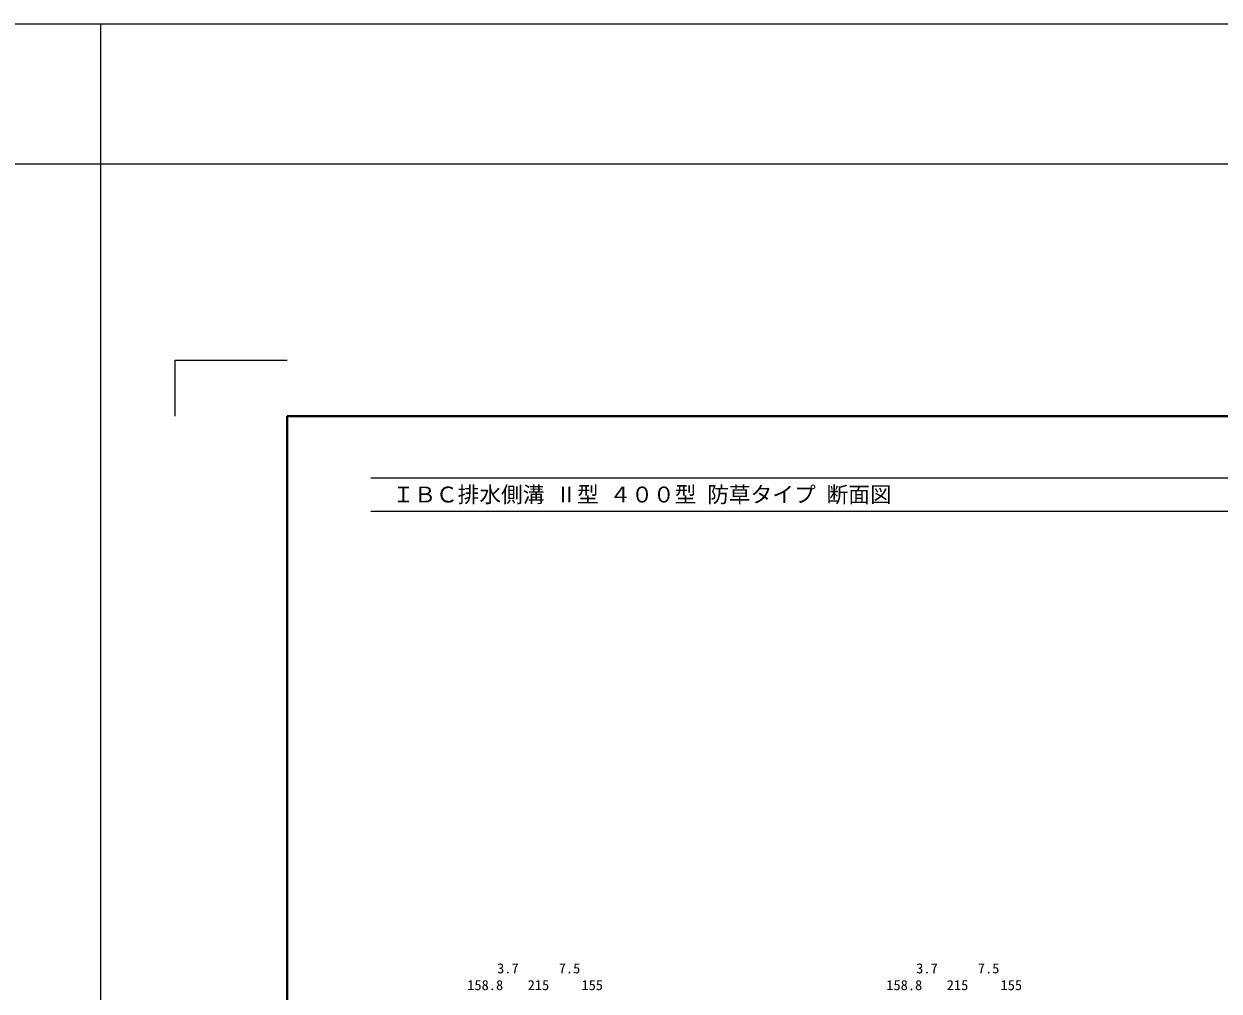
# Model space of a CAD drawing. Units: millimetres at full size, sheet at 1:20; details may follow other scales. Extents: x -1267 to 18002, y -8037 to 7143.
# Drawn here: x 8593 to 12871, y 3684 to 7143 of the extents above; entities that cross this region are included whole.
import ezdxf
from ezdxf.enums import TextEntityAlignment as Align

# ---------------------------------------------------------------- set-up
doc = ezdxf.new("R2010")
doc.units = ezdxf.units.MM
doc.header["$LTSCALE"] = 20
for name, color, linetype, lineweight in [('0_2', 5, 'Continuous', 13), ('Defpoints_3', 1, 'Continuous', 13), ('図枠', 7, 'Continuous', 5), ('寸法線', 7, 'Continuous', 13)]:
    doc.layers.add(name, color=color, linetype=linetype, lineweight=lineweight)
doc.styles.add('ＭＳ ゴシック', font='')
doc.styles.add('ＭＳ 明朝', font='')
doc.styles.get('ＭＳ ゴシック').set_extended_font_data('MS Gothic')
doc.styles.get('ＭＳ 明朝').set_extended_font_data('MS Mincho')

msp = doc.modelspace()

# ---------------------------------------------------------------- linework, layer by layer
at = {"layer": '0_2'}
for p, q in [((-1267.22, 7143.28), (18001.66, 7143.28)), ((8867.22, 7143.28), (8867.22, -8037.05)), ((-1267.22, 6643.28), (18001.66, 6643.28))]:
    msp.add_line(p, q, dxfattribs=at)
at = {"layer": 'Defpoints_3'}
for p, q in [((9134.44, 5940), (9534.44, 5940)), ((9134.44, 5740), (9134.44, 5940))]:
    msp.add_line(p, q, dxfattribs=at)
at = {"layer": '図枠', "lineweight": 40}
for p, q in [((9534.44, 200), (9534.44, 5740)), ((9534.44, 5740), (17334.44, 5740))]:
    msp.add_line(p, q, dxfattribs=at)
at = {"layer": '図枠', "lineweight": 13}
for p, q in [((9834.44, 5520), (17034.44, 5520)), ((9834.44, 5400), (17034.44, 5400))]:
    msp.add_line(p, q, dxfattribs=at)

# ---------------------------------------------------------------- texts
at = {"layer": '図枠', "style": 'ＭＳ ゴシック'}
msp.add_text('\u3000ＩＢＣ排水側溝 Ⅱ型 ４００型 防草タイプ 断面図', height=56.96, dxfattribs=at).set_placement((9834.44, 5460), align=Align.MIDDLE_LEFT)
at = {"layer": '寸法線', "style": 'ＭＳ 明朝', "width": 1.05}
for s, p in [('3.7', (10325.06, 3765.12)), ('7.5', (10545.69, 3765.12)), ('3.7', (11825.06, 3765.12)), ('7.5', (12045.69, 3765.12)), ('158.8', (10243.81, 3705.12)), ('215', (10434.44, 3705.12)), ('155', (10626.94, 3705.12)), ('158.8', (11743.81, 3705.12)), ('215', (11934.44, 3705.12)), ('155', (12126.94, 3705.12))]:
    msp.add_text(s, height=36.03, dxfattribs=at).set_placement(p, align=Align.MIDDLE_CENTER)

doc.saveas('drawing.dxf')
